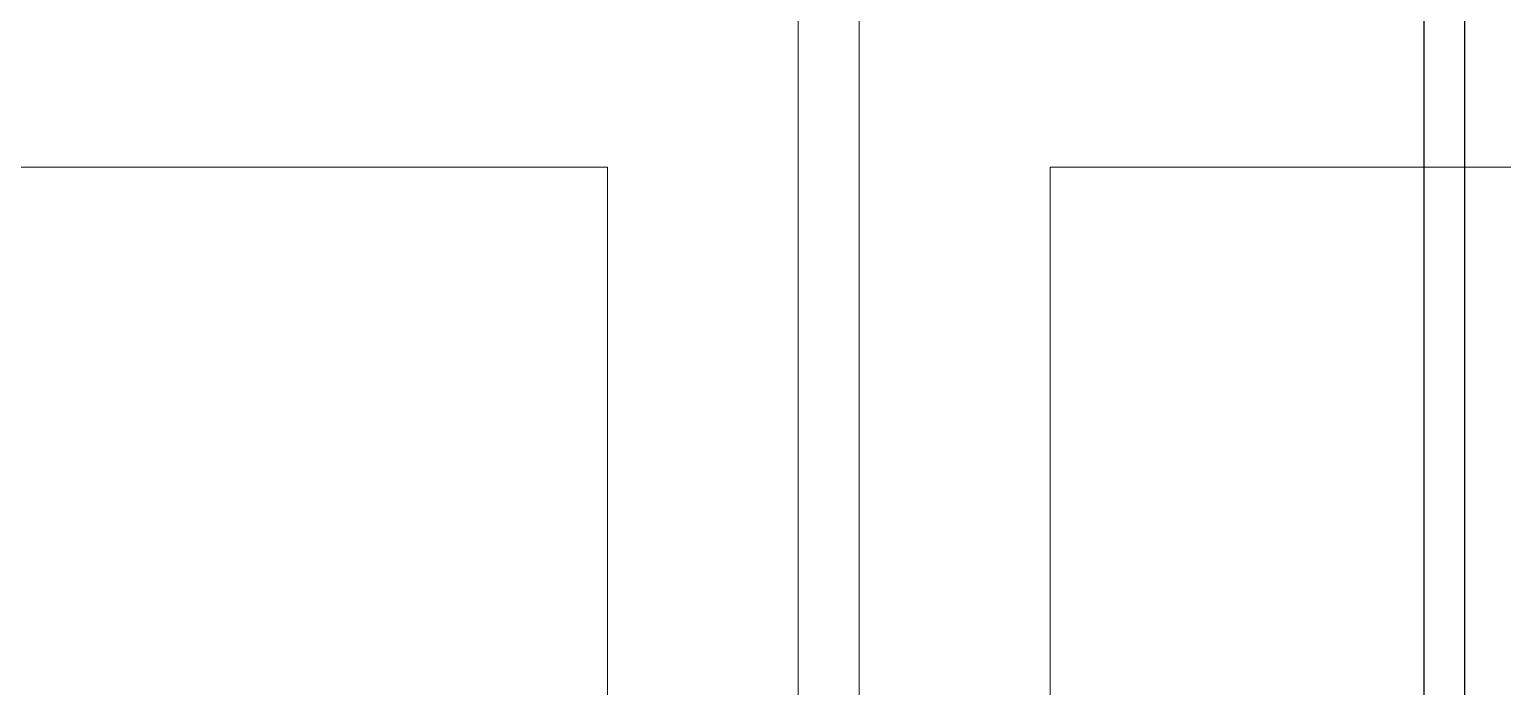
# Model space of a CAD drawing. Header units: millimetres. Extents: x 0 to 87554, y -20854 to 20404.
# Drawn here: x 50083 to 50469, y 15543.5 to 15715.5 of the extents above; entities that cross this region are included whole.
import ezdxf

# ---------------------------------------------------------------- set-up
doc = ezdxf.new("R2010")
doc.units = ezdxf.units.MM
doc.layers.get('0').update_dxf_attribs({"lineweight": 15})
doc.layers.add('4215-12653_3_0', color=7, linetype='Continuous')
doc.layers.add('4215-12661_1_0', color=7, linetype='Continuous')
doc.layers.add('THICK', color=7, linetype='Continuous', lineweight=0)

# ---------------------------------------------------------------- blocks, each defined once
blk = doc.blocks.new('y5i76i7676')
at = {"color": 7, "linetype": 'Continuous'}
for p, q in [((951893.81, -65604.58, 19235.73), (951893.81, -64726.58, 19235.73)), ((951943.81, -65204.58, 19235.73), (952930.81, -65204.58, 19235.73)), ((951943.81, -65604.58, 19235.73), (951943.81, -65204.58, 19235.73))]:
    blk.add_line(p, q, dxfattribs=at)
blk.add_lwpolyline([(951877.81, -64726.58, 0.414214), (951702.81, -64551.58), (950912.81, -64551.58, 0.414214), (950737.81, -64726.58), (950737.81, -65704.58), (951877.81, -65704.58)], format="xyb", close=True)
blk.add_lwpolyline([(951332.81, -65654.58), (951332.81, -65204.58), (951827.81, -65204.58), (951827.81, -65654.58)], close=True)
blk = doc.blocks.new('e4tggg')
at = {"layer": '4215-12653_3_0', "color": 87, "linetype": 'Continuous'}
blk.add_line((1312.01, -1712.2), (1312.01, -716.7), dxfattribs=at)
at = {"layer": '4215-12661_1_0', "color": 87, "linetype": 'Continuous'}
blk.add_line((1301.31, 300.8), (1301.31, -1712.2), dxfattribs=at)

msp = doc.modelspace()

# ---------------------------------------------------------------- block references
at = {"lineweight": -3}
msp.add_blockref('e4tggg', (49147.147, 17158.127, 19235.731), dxfattribs=at)
at = {"layer": 'THICK', "lineweight": -3}
msp.add_blockref('y5i76i7676', (-901593.344, 80884.109), dxfattribs=at)

doc.saveas('drawing.dxf')
